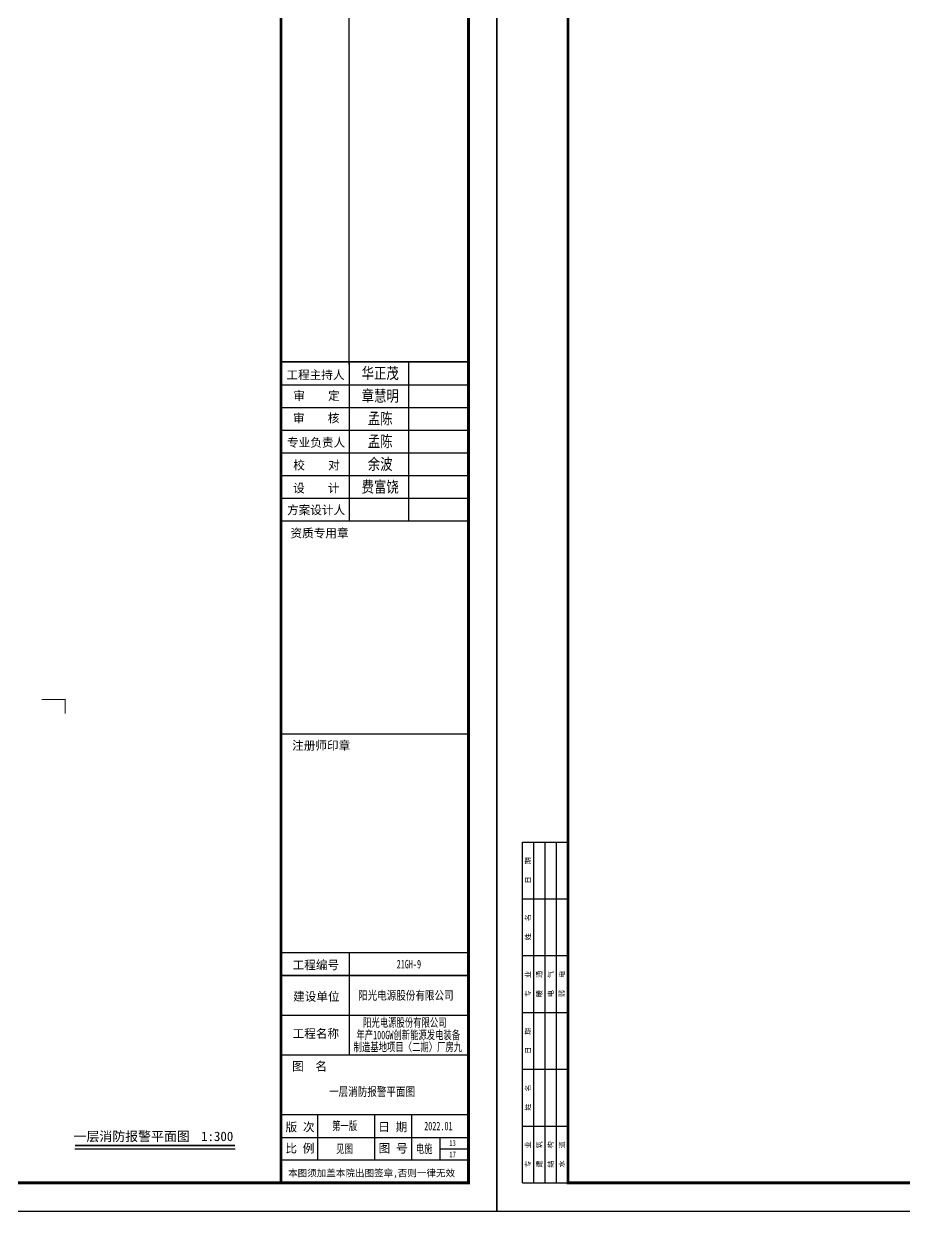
# Model space of a CAD drawing. Header units: millimetres. Extents: x -633009578 to 5705885, y -633235091 to 2571734.
# Drawn here: x 3431989 to 3524959, y 2039260 to 2164685 of the extents above; entities that cross this region are included whole.
import ezdxf
from ezdxf.enums import TextEntityAlignment as Align

# ---------------------------------------------------------------- set-up
doc = ezdxf.new("R2010")
doc.units = ezdxf.units.MM
doc.header["$LTSCALE"] = 1000
doc.header["$MEASUREMENT"] = 0
for name, color, linetype in [('000000000000电气', 7, 'Continuous'), ('DIM_SYMB', 3, 'Continuous'), ('设备-箱柜', 3, 'Continuous'), ('院图签、封面151013$0$PUB_TITLE', 153, 'Continuous'), ('院图签、封面151013$0$图签文字', 4, 'Continuous')]:
    doc.layers.add(name, color=color, linetype=linetype)
doc.styles.add('宋', font='simhei.ttf', dxfattribs={"width": 0.8})
doc.styles.add('院图签、封面151013$0$-仿宋_GB2312', font='simhei.ttf')
doc.styles.add('院图签、封面151013$0$-宋体', font='simhei.ttf', dxfattribs={"width": 0.8})

# ---------------------------------------------------------------- blocks, each defined once
blk = doc.blocks.new('G$C30390A01')
at = {"layer": '院图签、封面151013$0$图签文字', "color": 6, "style": '院图签、封面151013$0$-宋体', "width": 0.7}
for s, p in [('阳光电源股份有限公司', (460, -424)), ('年产100GW创新能源发电装备', (224, -862)), ('制造基地项目〈二期〉厂房九', (125, -1285))]:
    blk.add_text(s, height=300, dxfattribs=at).set_placement(p)
blk = doc.blocks.new('院图签、封面151013$0$$titleblk$00000094')
at = {"layer": '院图签、封面151013$0$PUB_TITLE'}
for p, q in [((-120, 16), (0, 16)), ((-120, 16), (-120, 0)), ((-100, 16), (-100, 0)), ((-80, 16), (-80, 0)), ((-60, 16), (-60, 0)), ((-40, 16), (-40, 0)), ((-20, 16), (-20, 0)), ((0, 16), (0, 0)), ((-120, 12), (0, 12)), ((-120, 8), (0, 8)), ((-120, 4), (0, 4)), ((-120, 0), (0, 0))]:
    blk.add_line(p, q, dxfattribs=at)
at = {"layer": '院图签、封面151013$0$PUB_TITLE', "style": '院图签、封面151013$0$-仿宋_GB2312'}
for s, p in [('专   业', (-110, 13.2)), ('姓   名', (-90, 13.2)), ('日   期', (-70, 13.2)), ('专   业', (-50, 13.2)), ('姓   名', (-30, 13.2)), ('日   期', (-10, 13.2)), ('建   筑', (-110, 9.2)), ('暖   通', (-50, 9.2)), ('结   构', (-110, 5.2)), ('电   气', (-50, 5.2)), ('水   道', (-110, 1.2)), ('弱   电', (-50, 1.2))]:
    blk.add_text(s, height=1.8, dxfattribs=at).set_placement(p, align=Align.CENTER)
blk = doc.blocks.new('建筑图框_A1')
at = {"layer": '院图签、封面151013$0$PUB_TITLE'}
for p, q in [((78900, 29801), (78900, 48199)), ((83100, 29900), (76500, 29900)), ((83100, 29900), (76500, 29900)), ((76500, 29900), (83100, 29900)), ((76500, 29900), (83100, 29900)), ((76500, 29900), (83100, 29900)), ((83100, 29900), (76500, 29900)), ((76500, 29900), (83100, 29900)), ((76500, 29900), (83100, 29900)), ((83100, 29900), (76500, 29900)), ((81000, 24301), (81000, 29900)), ((76500, 29100), (83100, 29100)), ((76500, 28300), (83100, 28300)), ((76500, 27500), (83100, 27500)), ((76500, 26700), (83100, 26700)), ((76500, 25900), (83100, 25900)), ((76500, 25100), (83100, 25100)), ((77800, 1800), (77800, 3411)), ((79800, 1800), (79800, 3411)), ((81100, 1800), (81100, 3411)), ((76500, 2600), (83100, 2600)), ((82100, 1800), (82100, 2600)), ((82100, 2200), (83100, 2200))]:
    blk.add_line(p, q, dxfattribs=at)
blk.add_lwpolyline([(0, 0), (84100, 0), (84100, 59400), (0, 59400)], close=True, dxfattribs=at)
at = {"layer": '院图签、封面151013$0$PUB_TITLE', "const_width": 100}
blk.add_lwpolyline([(2500, 1000), (83100, 1000), (83100, 58400), (2500, 58400)], close=True, dxfattribs=at)
at = {"layer": '院图签、封面151013$0$PUB_TITLE'}
for points, const_width in [([(76500, 1000), (76500, 58400)], 100), ([(76500, 29900), (83100, 29900)], 50), ([(76500, 29900), (83100, 29900)], 48), ([(76500, 29900), (83100, 29900)], 48), ([(76500, 29900), (83100, 29900)], 48), ([(76500, 29900), (83100, 29900)], 48), ([(76500, 29900), (83100, 29900)], 48), ([(76500, 29900), (83100, 29900)], 48), ([(76500, 29900), (83100, 29900)], 48), ([(76500, 29900), (83100, 29900)], 48), ([(83100, 29900), (76500, 29900)], 35.3), ([(83100, 29900), (76500, 29900)], 35.3), ([(78900, 24301), (78900, 29900)], 48), ([(76500, 24300), (83100, 24300)], 48), ([(76500, 16800), (83100, 16800)], 48), ([(76500, 9100), (83100, 9100)], 48), ([(76500, 9100), (83100, 9100)], 48), ([(78900, 5500), (78900, 9100)], 48), ([(76500, 8300), (83100, 8300)], 48), ([(76500, 8300), (83100, 8300)], 48), ([(76500, 6900), (83100, 6900)], 48), ([(76500, 6900), (83100, 6900)], 48), ([(76500, 5500), (83100, 5500)], 48), ([(76500, 5500), (83100, 5500)], 48), ([(76500, 3400), (83100, 3400)], 48), ([(76500, 1800), (83100, 1800)], 48)]:
    blk.add_lwpolyline(points, dxfattribs=dict(at, const_width=const_width))
at = {"layer": '院图签、封面151013$0$PUB_TITLE', "xscale": 100, "yscale": 100, "zscale": 100, "rotation": 89.99999999999999}
blk.add_blockref('院图签、封面151013$0$$titleblk$00000094', (2500, 13000), dxfattribs=at)
at = {"layer": '院图签、封面151013$0$PUB_TITLE', "style": '院图签、封面151013$0$-宋体'}
for s, height, p in [('工程主持人', 300, (76689, 29294)), ('审    定', 300, (76930, 28560)), ('审    核', 300, (76921, 27769)), ('专业负责人', 300, (76711, 26914)), ('校    对', 300, (76930, 26115)), ('设    计', 300, (76926, 25308)), ('方案设计人', 300, (76712, 24538)), ('资质专用章', 300, (76832, 23721)), ('注册师印章', 300, (76890, 16247)), ('工程编号', 300, (76906, 8519)), ('建设单位', 300, (76925, 7409)), ('工程名称', 300, (76906, 6104)), ('图  名', 300, (76890, 4952)), ('版 次', 300, (76659, 2811)), ('日 期', 300, (79920, 2814)), ('比 例', 300, (76652, 2063)), ('图 号', 300, (79934, 2063)), ('本图须加盖本院出图签章,否则一律无效', 240, (76750, 1224))]:
    blk.add_text(s, height=height, dxfattribs=at).set_placement(p)
at = {"layer": '院图签、封面151013$0$图签文字', "color": 6, "style": '院图签、封面151013$0$-宋体'}
for tag, height, width, p in [('工程主持人', 400, 0.8, (79991, 29506)), ('审定', 400, 0.8, (79991, 28706)), ('审核', 400, 0.8, (79991, 27906)), ('专业负责人', 400, 0.8, (79991, 27106)), ('校对', 400, 0.8, (79991, 26306)), ('设计', 400, 0.8, (79991, 25506)), ('方案设计人', 400, 0.8, (79991, 24707)), ('工程编号', 300, 0.7, (81000, 8700)), ('版次', 300, 0.7, (78738, 3006)), ('日期', 300, 0.7, (82038, 3000)), ('图号', 200, 0.7, (82538, 2400)), ('比例', 300, 0.7, (78738, 2200)), ('图号_X施', 300, 0.7, (81538, 2200)), ('图号_总数', 200, 0.7, (82538, 2000))]:
    blk.add_attdef(tag, text='', height=height, dxfattribs=dict(at, width=width)).set_placement(p, align=Align.MIDDLE_CENTER)
at = {"layer": '院图签、封面151013$0$图签文字', "color": 6, "style": '院图签、封面151013$0$-宋体', "width": 0.7}
for tag, p in [('建设单位_001', (80936, 7446)), ('工程名称_001', (80934, 6045)), ('图名_001', (79743, 4060))]:
    blk.add_attdef(tag, p, '', height=300, dxfattribs=at)

msp = doc.modelspace()

# ---------------------------------------------------------------- linework, layer by layer
at = {"layer": '000000000000电气', "color": 4}
msp.add_line((3437378.8, 2045848.8), (3454296.1, 2045848.8), dxfattribs=at)
msp.add_line((3437378.8, 2045848.8), (3454296.1, 2045848.8), dxfattribs=at)
at = {"layer": '000000000000电气', "color": 4, "const_width": 172.8}
msp.add_lwpolyline([(3437409.2, 2046212.5), (3454284.8, 2046212.5), (3437409.2, 2046212.5), (3454284.8, 2046212.5), (3437409.2, 2046212.5)], dxfattribs=at)
msp.add_lwpolyline([(3437409.2, 2046212.5), (3454284.8, 2046212.5), (3437409.2, 2046212.5), (3454284.8, 2046212.5), (3437409.2, 2046212.5)], dxfattribs=at)
at = {"layer": 'DIM_SYMB', "const_width": 125}
msp.add_lwpolyline([(3433865.4, 2093314.6), (3436365.4, 2093314.6), (3436365.4, 2091814.6)], dxfattribs=at)

# ---------------------------------------------------------------- block references
at = {"layer": '设备-箱柜'}
ref = msp.add_blockref('建筑图框_A1', (3229655.4, 2039260.2, 0), dxfattribs=dict(at, xscale=3, yscale=3))
ref.add_attrib('工程编号', '21GH-9', dxfattribs={"layer": '院图签、封面151013$0$图签文字', "color": 6, "height": 900, "style": '院图签、封面151013$0$-宋体', "width": 0.7}).set_placement((3472655.4, 2065361.5, 0), align=Align.MIDDLE_CENTER)
ref.add_attrib('建设单位_001', '阳光电源股份有限公司', (3467294.2, 2061603.9, 0), dxfattribs={"layer": '院图签、封面151013$0$图签文字', "color": 6, "height": 900, "style": '院图签、封面151013$0$-宋体', "width": 0.8})
ref.add_attrib('图名_001', '一层消防报警平面图', (3464230.1, 2051439.2, 0), dxfattribs={"layer": '院图签、封面151013$0$图签文字', "color": 6, "height": 900, "style": '院图签、封面151013$0$-宋体', "width": 0.8})
ref.add_attrib('版次', '第一版', dxfattribs={"layer": '院图签、封面151013$0$图签文字', "color": 6, "height": 900, "style": '院图签、封面151013$0$-宋体', "width": 0.7}).set_placement((3465869.7, 2048277.4, 0), align=Align.MIDDLE_CENTER)
ref.add_attrib('比例', '见图', dxfattribs={"layer": '院图签、封面151013$0$图签文字', "color": 6, "height": 900, "style": '院图签、封面151013$0$-宋体', "width": 0.7}).set_placement((3465869.7, 2045860.8, 0), align=Align.MIDDLE_CENTER)
ref.add_attrib('日期', '2022.01', dxfattribs={"layer": '院图签、封面151013$0$图签文字', "color": 6, "height": 900, "style": '院图签、封面151013$0$-宋体', "width": 0.7}).set_placement((3475769.7, 2048260.9, 0), align=Align.MIDDLE_CENTER)
ref.add_attrib('图号_X施', '电施', dxfattribs={"layer": '院图签、封面151013$0$图签文字', "color": 6, "height": 900, "style": '院图签、封面151013$0$-宋体', "width": 0.7}).set_placement((3474269.7, 2045860.8, 0), align=Align.MIDDLE_CENTER)
ref.add_attrib('图号', '13', dxfattribs={"layer": '院图签、封面151013$0$图签文字', "color": 6, "height": 600, "style": '院图签、封面151013$0$-宋体', "width": 0.7}).set_placement((3477269.7, 2046460.5, 0), align=Align.MIDDLE_CENTER)
ref.add_attrib('图号_总数', '17', dxfattribs={"layer": '院图签、封面151013$0$图签文字', "color": 6, "height": 600, "style": '院图签、封面151013$0$-宋体', "width": 0.7}).set_placement((3477269.7, 2045260.5, 0), align=Align.MIDDLE_CENTER)
ref.add_attrib('设计', '费富饶', dxfattribs={"layer": '院图签、封面151013$0$图签文字', "color": 6, "height": 1200, "style": '院图签、封面151013$0$-宋体', "width": 0.8}).set_placement((3469628.2, 2115778, 0), align=Align.MIDDLE_CENTER)
ref.add_attrib('校对', '余波', dxfattribs={"layer": '院图签、封面151013$0$图签文字', "color": 6, "height": 1200, "style": '院图签、封面151013$0$-宋体', "width": 0.8}).set_placement((3469628.2, 2118178, 0), align=Align.MIDDLE_CENTER)
ref.add_attrib('专业负责人', '孟陈', dxfattribs={"layer": '院图签、封面151013$0$图签文字', "color": 6, "height": 1200, "style": '院图签、封面151013$0$-宋体', "width": 0.8}).set_placement((3469628.2, 2120578, 0), align=Align.MIDDLE_CENTER)
ref.add_attrib('审核', '孟陈', dxfattribs={"layer": '院图签、封面151013$0$图签文字', "color": 6, "height": 1200, "style": '院图签、封面151013$0$-宋体', "width": 0.8}).set_placement((3469628.2, 2122978, 0), align=Align.MIDDLE_CENTER)
ref.add_attrib('审定', '章慧明', dxfattribs={"layer": '院图签、封面151013$0$图签文字', "color": 6, "height": 1200, "style": '院图签、封面151013$0$-宋体', "width": 0.8}).set_placement((3469628.2, 2125378, 0), align=Align.MIDDLE_CENTER)
ref.add_attrib('工程主持人', '华正茂', dxfattribs={"layer": '院图签、封面151013$0$图签文字', "color": 6, "height": 1200, "style": '院图签、封面151013$0$-宋体', "width": 0.8}).set_placement((3469628.2, 2127778, 0), align=Align.MIDDLE_CENTER)
at = {"layer": '设备-箱柜', "xscale": 3, "yscale": 3}
msp.add_blockref('建筑图框_A1', (3481955.4, 2039260.2, 0), dxfattribs=at)
at = {"layer": '设备-箱柜', "xscale": 3, "yscale": 3, "zscale": 3}
msp.add_blockref('G$C30390A01', (3466437.8, 2060012, 0), dxfattribs=at)

# ---------------------------------------------------------------- texts
at = {"layer": '000000000000电气', "color": 4, "style": '宋'}
for s, p in [('一层消防报警平面图', (3437244.8, 2046672.3)), ('1:300', (3450711.1, 2046672.3))]:
    msp.add_text(s, height=1000, dxfattribs=at).set_placement(p)

doc.saveas('drawing.dxf')
